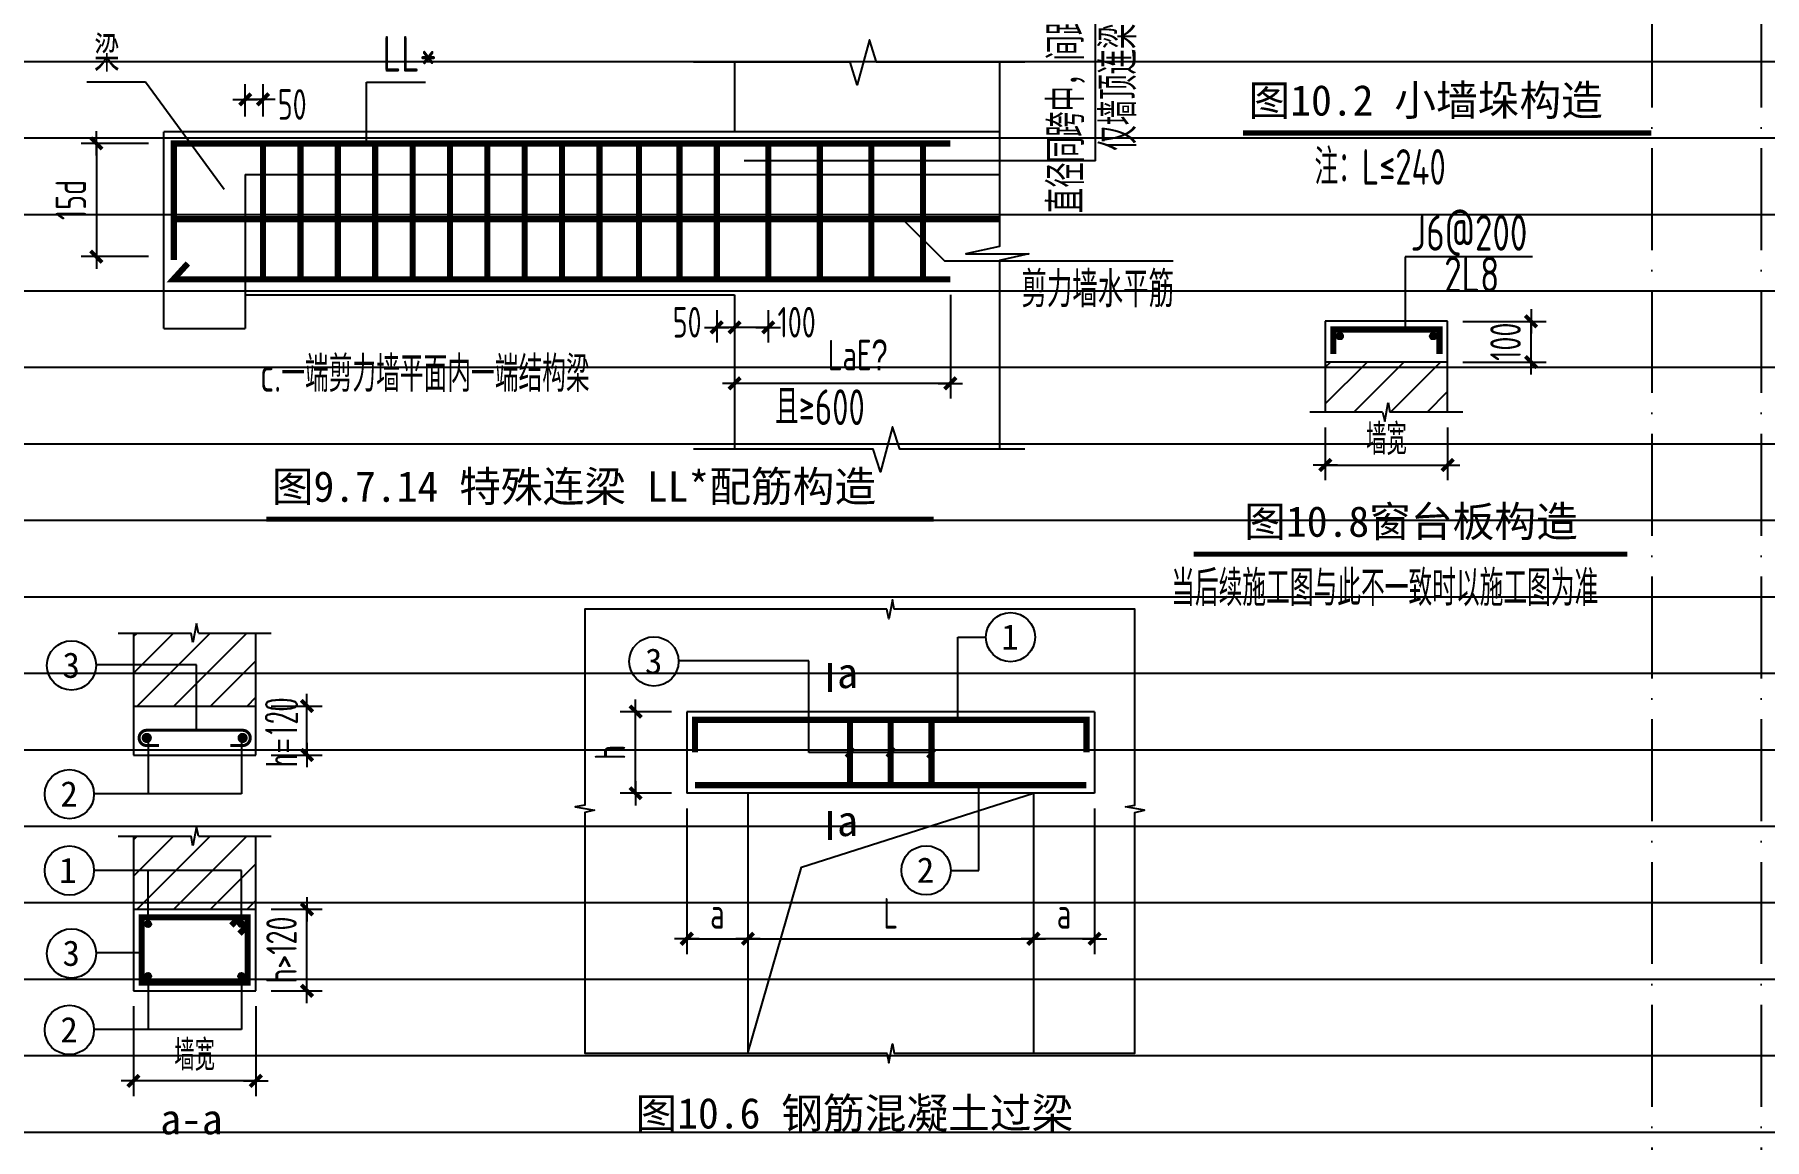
# Model space of a CAD drawing. Extents: x -461650 to 361314, y 245336 to 769729.
# Drawn here: x -304185 to -287218, y 702361 to 713196 of the extents above; entities that cross this region are included whole.
import ezdxf

# ---------------------------------------------------------------- set-up
doc = ezdxf.new("R2010")
doc.units = 0
doc.header["$LTSCALE"] = 1000
doc.linetypes.add('D1', pattern=[14, 10, -2, 0, -2])
doc.layers.get('0').update_dxf_attribs({"linetype": 'CONTINUOUS'})
doc.layers.get('DEFPOINTS').update_dxf_attribs({"linetype": 'CONTINUOUS'})
doc.layers.add('S-1-修改', color=23, linetype='CONTINUOUS', lineweight=18)
for name, color, linetype in [('S-DETL-DIM', 151, 'CONTINUOUS'), ('S-DETL-HATCH', 253, 'CONTINUOUS'), ('S-DETL-LINE1', 2, 'CONTINUOUS'), ('S-DETL-RBAR', 1, 'CONTINUOUS'), ('S-DETL-TEXT', 7, 'CONTINUOUS')]:
    doc.layers.add(name, color=color, linetype=linetype)
doc.styles.add('HZ2', font='romans.shx', dxfattribs={"width": 0.5, "bigfont": 'hztxt.shx'})
doc.styles.add('TS', font='tssdeng.shx', dxfattribs={"width": 0.7, "bigfont": 'tssdchn.shx'})
doc.styles.add('TXT5', font='simhei.ttf')
doc.styles.add('黑体', font='simhei.ttf')
doc.dimstyles.new('DIM25', dxfattribs={"dimtxt": 300, "dimasz": 0.8, "dimexe": 150, "dimexo": 150, "dimgap": 100, "dimtad": 1, "dimdec": 0, "dimlfac": 0.25, "dimrnd": 1, "dimzin": 0, "dimdsep": 46, "dimtxsty": 'TS', "dimblk": '_DIMX', "dimcen": 0, "dimclrd": 256, "dimclre": 256, "dimclrt": 43, "dimadec": 1, "dimazin": 0, "dimtfac": 1, "dimtdec": 0, "dimtix": 1, "dimtmove": 2, "dimatfit": 3, "dimldrblk": 'ARCHTICK', "dimfxl": 0, "dimtolj": 1, "dimtzin": 1, "dimarcsym": 0})

# ---------------------------------------------------------------- blocks, each defined once
blk = doc.blocks.new('_DIMX')
blk.add_line((-150, 0), (150, 0))
at = {"const_width": 50}
blk.add_lwpolyline([(-70, -70), (70, 70)], dxfattribs=at)
blk = doc.blocks.new('*D2109')
at = {"layer": 'DEFPOINTS', "color": 0}
for p in [(-290325, 710384), (-289507, 710384), (-290325, 709984)]:
    blk.add_point(p, dxfattribs=at)
at = {"layer": 'S-DETL-DIM', "lineweight": -2}
for p, q in [((-290175, 710384), (-289357, 710384)), ((-289507, 710385), (-289507, 710386)), ((-289507, 709984), (-289507, 710384)), ((-290175, 709984), (-289357, 709984)), ((-289507, 709983), (-289507, 709983))]:
    blk.add_line(p, q, dxfattribs=at)
at = {"layer": 'S-DETL-DIM', "lineweight": -2, "xscale": 0.8, "yscale": 0.8, "zscale": 0.8}
for p, rotation in [((-289507, 710384), 270), ((-289507, 709984), 90)]:
    blk.add_blockref('_DIMX', p, dxfattribs=dict(at, rotation=rotation))
at = {"layer": 'S-DETL-DIM', "color": 43, "insert": (-289757, 710184), "char_height": 300, "attachment_point": 5, "rotation": 90, "style": 'TS'}
blk.add_mtext('\\A1;100', dxfattribs=at)
blk = doc.blocks.new('_ArchTick')
at = {"color": 0, "linetype": 'ByBlock', "const_width": 0.15}
blk.add_lwpolyline([(-0.5, -0.5), (0.5, 0.5)], dxfattribs=at)
blk = doc.blocks.new('*D2110')
at = {"layer": 'DEFPOINTS', "color": 0}
for p in [(-291525, 709494), (-290325, 709494), (-290325, 708975)]:
    blk.add_point(p, dxfattribs=at)
at = {"layer": 'S-DETL-DIM', "lineweight": -2}
for p, q in [((-291525, 709344), (-291525, 708825)), ((-290325, 709344), (-290325, 708825)), ((-291524, 708975), (-290326, 708975))]:
    blk.add_line(p, q, dxfattribs=at)
at = {"layer": 'S-DETL-DIM', "lineweight": -2, "xscale": 0.8, "yscale": 0.8, "zscale": 0.8, "rotation": 180}
blk.add_blockref('_DIMX', (-291525, 708975), dxfattribs=at)
at = {"layer": 'S-DETL-DIM', "lineweight": -2, "xscale": 0.8, "yscale": 0.8, "zscale": 0.8}
blk.add_blockref('_DIMX', (-290325, 708975), dxfattribs=at)
at = {"layer": 'S-DETL-DIM', "color": 43, "insert": (-290925, 709225), "char_height": 300, "attachment_point": 5, "style": 'TS'}
blk.add_mtext('\\A1;墙宽', dxfattribs=at)
blk = doc.blocks.new('*D2111')
at = {"layer": 'DEFPOINTS', "color": 0}
for p in [(-298290, 706556), (-297788, 706556), (-297788, 705756)]:
    blk.add_point(p, dxfattribs=at)
at = {"layer": 'S-DETL-DIM', "lineweight": -2}
for p, q in [((-297938, 706556), (-298440, 706556)), ((-298290, 705757), (-298290, 706555)), ((-297938, 705756), (-298440, 705756))]:
    blk.add_line(p, q, dxfattribs=at)
at = {"layer": 'S-DETL-DIM', "lineweight": -2, "xscale": 0.8, "yscale": 0.8, "zscale": 0.8}
for p, rotation in [((-298290, 706556), 90), ((-298290, 705756), 270)]:
    blk.add_blockref('_DIMX', p, dxfattribs=dict(at, rotation=rotation))
at = {"layer": 'S-DETL-DIM', "color": 43, "insert": (-298540, 706156), "char_height": 300, "attachment_point": 5, "rotation": 90, "style": 'TS'}
blk.add_mtext('\\A1;h', dxfattribs=at)
blk = doc.blocks.new('*D2112')
at = {"layer": 'DEFPOINTS', "color": 0}
for p in [(-297788, 705756), (-297188, 705756), (-297188, 704329)]:
    blk.add_point(p, dxfattribs=at)
at = {"layer": 'S-DETL-DIM', "lineweight": -2}
for p, q in [((-297788, 705606), (-297788, 704179)), ((-297188, 705606), (-297188, 704179)), ((-297787, 704329), (-297189, 704329))]:
    blk.add_line(p, q, dxfattribs=at)
at = {"layer": 'S-DETL-DIM', "lineweight": -2, "xscale": 0.8, "yscale": 0.8, "zscale": 0.8, "rotation": 180}
blk.add_blockref('_DIMX', (-297788, 704329), dxfattribs=at)
at = {"layer": 'S-DETL-DIM', "lineweight": -2, "xscale": 0.8, "yscale": 0.8, "zscale": 0.8}
blk.add_blockref('_DIMX', (-297188, 704329), dxfattribs=at)
at = {"layer": 'S-DETL-DIM', "color": 43, "insert": (-297488, 704579), "char_height": 300, "attachment_point": 5, "style": 'TS'}
blk.add_mtext('\\A1;a', dxfattribs=at)
blk = doc.blocks.new('*D2113')
at = {"layer": 'DEFPOINTS', "color": 0}
for p in [(-297188, 705756), (-294388, 705756), (-294388, 704329)]:
    blk.add_point(p, dxfattribs=at)
at = {"layer": 'S-DETL-DIM', "lineweight": -2}
for p, q in [((-297188, 705606), (-297188, 704179)), ((-294388, 705606), (-294388, 704179)), ((-297187, 704329), (-294389, 704329))]:
    blk.add_line(p, q, dxfattribs=at)
at = {"layer": 'S-DETL-DIM', "lineweight": -2, "xscale": 0.8, "yscale": 0.8, "zscale": 0.8, "rotation": 180}
blk.add_blockref('_DIMX', (-297188, 704329), dxfattribs=at)
at = {"layer": 'S-DETL-DIM', "lineweight": -2, "xscale": 0.8, "yscale": 0.8, "zscale": 0.8}
blk.add_blockref('_DIMX', (-294388, 704329), dxfattribs=at)
at = {"layer": 'S-DETL-DIM', "color": 43, "insert": (-295788, 704579), "char_height": 300, "attachment_point": 5, "style": 'TS'}
blk.add_mtext('\\A1;L', dxfattribs=at)
blk = doc.blocks.new('*D2114')
at = {"layer": 'DEFPOINTS', "color": 0}
for p in [(-294388, 705756), (-293788, 705756), (-294388, 704329)]:
    blk.add_point(p, dxfattribs=at)
at = {"layer": 'S-DETL-DIM', "lineweight": -2}
for p, q in [((-294388, 705606), (-294388, 704179)), ((-293788, 705606), (-293788, 704179)), ((-293789, 704329), (-294387, 704329))]:
    blk.add_line(p, q, dxfattribs=at)
at = {"layer": 'S-DETL-DIM', "lineweight": -2, "xscale": 0.8, "yscale": 0.8, "zscale": 0.8, "rotation": 180}
blk.add_blockref('_DIMX', (-294388, 704329), dxfattribs=at)
at = {"layer": 'S-DETL-DIM', "lineweight": -2, "xscale": 0.8, "yscale": 0.8, "zscale": 0.8}
blk.add_blockref('_DIMX', (-293788, 704329), dxfattribs=at)
at = {"layer": 'S-DETL-DIM', "color": 43, "insert": (-294088, 704579), "char_height": 300, "attachment_point": 5, "style": 'TS'}
blk.add_mtext('\\A1;a', dxfattribs=at)
blk = doc.blocks.new('*D2115')
at = {"layer": 'DEFPOINTS', "color": 0}
for p in [(-303215, 703818), (-302015, 703818), (-303215, 702935)]:
    blk.add_point(p, dxfattribs=at)
at = {"layer": 'S-DETL-DIM', "lineweight": -2}
for p, q in [((-303215, 703668), (-303215, 702785)), ((-302015, 703668), (-302015, 702785)), ((-302015, 702935), (-303214, 702935))]:
    blk.add_line(p, q, dxfattribs=at)
at = {"layer": 'S-DETL-DIM', "lineweight": -2, "xscale": 0.8, "yscale": 0.8, "zscale": 0.8, "rotation": 180}
blk.add_blockref('_DIMX', (-303215, 702935), dxfattribs=at)
at = {"layer": 'S-DETL-DIM', "lineweight": -2, "xscale": 0.8, "yscale": 0.8, "zscale": 0.8}
blk.add_blockref('_DIMX', (-302015, 702935), dxfattribs=at)
at = {"layer": 'S-DETL-DIM', "color": 43, "insert": (-302615, 703185), "char_height": 300, "attachment_point": 5, "style": 'TS'}
blk.add_mtext('\\A1;墙宽', dxfattribs=at)
blk = doc.blocks.new('*D2142')
at = {"layer": 'DEFPOINTS', "color": 0}
for p in [(-302919, 712129), (-303579, 711019), (-302919, 711019)]:
    blk.add_point(p, dxfattribs=at)
at = {"layer": 'S-DETL-DIM', "lineweight": -2}
for p, q in [((-303069, 712129), (-303729, 712129)), ((-303579, 712128), (-303579, 711020)), ((-303069, 711019), (-303729, 711019))]:
    blk.add_line(p, q, dxfattribs=at)
at = {"layer": 'S-DETL-DIM', "lineweight": -2, "xscale": 0.8, "yscale": 0.8, "zscale": 0.8}
for p, rotation in [((-303579, 712129), 90), ((-303579, 711019), 270)]:
    blk.add_blockref('_DIMX', p, dxfattribs=dict(at, rotation=rotation))
at = {"layer": 'S-DETL-DIM', "color": 43, "insert": (-303829, 711574), "char_height": 300, "attachment_point": 5, "rotation": 90, "style": 'TS'}
blk.add_mtext('\\A1;15d', dxfattribs=at)
blk = doc.blocks.new('*D2143')
at = {"layer": 'DEFPOINTS', "color": 0}
for p in [(-302119, 712561), (-302119, 712243), (-301944, 712243)]:
    blk.add_point(p, dxfattribs=at)
at = {"layer": 'S-DETL-DIM', "lineweight": -2}
for p, q in [((-302119, 712393), (-302119, 712711)), ((-301944, 712393), (-301944, 712711)), ((-302119, 712561), (-302120, 712561)), ((-301944, 712561), (-302119, 712561)), ((-301943, 712561), (-301942, 712561))]:
    blk.add_line(p, q, dxfattribs=at)
at = {"layer": 'S-DETL-DIM', "lineweight": -2, "xscale": 0.8, "yscale": 0.8, "zscale": 0.8}
blk.add_blockref('_DIMX', (-302119, 712561), dxfattribs=at)
at = {"layer": 'S-DETL-DIM', "lineweight": -2, "xscale": 0.8, "yscale": 0.8, "zscale": 0.8, "rotation": 180}
blk.add_blockref('_DIMX', (-301944, 712561), dxfattribs=at)
at = {"layer": 'S-DETL-DIM', "color": 43, "insert": (-301658, 712511), "char_height": 300, "attachment_point": 5, "style": 'TS'}
blk.add_mtext('\\A1;50', dxfattribs=at)
blk = doc.blocks.new('*D2144')
at = {"layer": 'DEFPOINTS', "color": 0}
for p in [(-297494, 710643), (-297319, 710643), (-297494, 710325)]:
    blk.add_point(p, dxfattribs=at)
at = {"layer": 'S-DETL-DIM', "lineweight": -2}
for p, q in [((-297494, 710493), (-297494, 710175)), ((-297319, 710493), (-297319, 710175)), ((-297494, 710325), (-297495, 710325)), ((-297319, 710325), (-297494, 710325)), ((-297318, 710325), (-297317, 710325))]:
    blk.add_line(p, q, dxfattribs=at)
at = {"layer": 'S-DETL-DIM', "lineweight": -2, "xscale": 0.8, "yscale": 0.8, "zscale": 0.8}
blk.add_blockref('_DIMX', (-297494, 710325), dxfattribs=at)
at = {"layer": 'S-DETL-DIM', "lineweight": -2, "xscale": 0.8, "yscale": 0.8, "zscale": 0.8, "rotation": 180}
blk.add_blockref('_DIMX', (-297319, 710325), dxfattribs=at)
at = {"layer": 'S-DETL-DIM', "color": 43, "insert": (-297784, 710375), "char_height": 300, "attachment_point": 5, "style": 'TS'}
blk.add_mtext('\\A1;50', dxfattribs=at)
blk = doc.blocks.new('*D2145')
at = {"layer": 'DEFPOINTS', "color": 0}
for p in [(-297319, 710643), (-296989, 710643), (-297319, 710325)]:
    blk.add_point(p, dxfattribs=at)
at = {"layer": 'S-DETL-DIM', "lineweight": -2}
for p, q in [((-297319, 710493), (-297319, 710175)), ((-296989, 710493), (-296989, 710175)), ((-296990, 710325), (-297318, 710325))]:
    blk.add_line(p, q, dxfattribs=at)
at = {"layer": 'S-DETL-DIM', "lineweight": -2, "xscale": 0.8, "yscale": 0.8, "zscale": 0.8, "rotation": 180}
blk.add_blockref('_DIMX', (-297319, 710325), dxfattribs=at)
at = {"layer": 'S-DETL-DIM', "lineweight": -2, "xscale": 0.8, "yscale": 0.8, "zscale": 0.8}
blk.add_blockref('_DIMX', (-296989, 710325), dxfattribs=at)
at = {"layer": 'S-DETL-DIM', "color": 43, "insert": (-296710, 710375), "char_height": 300, "attachment_point": 5, "style": 'TS'}
blk.add_mtext('\\A1;100', dxfattribs=at)
blk = doc.blocks.new('*D2155')
at = {"layer": 'DEFPOINTS', "color": 0}
for p in [(-295202, 710795), (-297319, 710095), (-297319, 709776)]:
    blk.add_point(p, dxfattribs=at)
at = {"layer": 'S-DETL-DIM', "lineweight": -2}
for p, q in [((-295202, 710645), (-295202, 709626)), ((-297319, 709945), (-297319, 709626)), ((-295203, 709776), (-297318, 709776))]:
    blk.add_line(p, q, dxfattribs=at)
at = {"layer": 'S-DETL-DIM', "lineweight": -2, "xscale": 0.8, "yscale": 0.8, "zscale": 0.8, "rotation": 180}
blk.add_blockref('_DIMX', (-297319, 709776), dxfattribs=at)
at = {"layer": 'S-DETL-DIM', "lineweight": -2, "xscale": 0.8, "yscale": 0.8, "zscale": 0.8}
blk.add_blockref('_DIMX', (-295202, 709776), dxfattribs=at)
at = {"layer": 'S-DETL-DIM', "color": 43, "insert": (-296112, 710053), "char_height": 300, "attachment_point": 5, "style": 'TS'}
blk.add_mtext('\\A1;LaE{\\Fds-rss,ds-hzs|c0;\x8e}', dxfattribs=at)
blk = doc.blocks.new('*D2207')
at = {"layer": 'DEFPOINTS', "color": 0}
for p in [(-302015, 704618), (-301513, 704618), (-302015, 703818)]:
    blk.add_point(p, dxfattribs=at)
at = {"layer": 'S-DETL-DIM', "lineweight": -2}
for p, q in [((-301865, 704618), (-301363, 704618)), ((-301513, 704619), (-301513, 704620)), ((-301513, 703818), (-301513, 704618)), ((-301865, 703818), (-301363, 703818)), ((-301513, 703818), (-301513, 703817))]:
    blk.add_line(p, q, dxfattribs=at)
at = {"layer": 'S-DETL-DIM', "lineweight": -2, "xscale": 0.8, "yscale": 0.8, "zscale": 0.8}
for p, rotation in [((-301513, 704618), 270), ((-301513, 703818), 90)]:
    blk.add_blockref('_DIMX', p, dxfattribs=dict(at, rotation=rotation))
at = {"layer": 'S-DETL-DIM', "color": 43, "insert": (-301763, 704218), "char_height": 300, "attachment_point": 5, "rotation": 90, "style": 'TS'}
blk.add_mtext('\\A1;h>120', dxfattribs=at)
blk = doc.blocks.new('*D2208')
at = {"layer": 'DEFPOINTS', "color": 0}
for p in [(-302015, 706611), (-301513, 706611), (-302015, 706131)]:
    blk.add_point(p, dxfattribs=at)
at = {"layer": 'S-DETL-DIM', "lineweight": -2}
for p, q in [((-301865, 706611), (-301363, 706611)), ((-301513, 706132), (-301513, 706610)), ((-301865, 706131), (-301363, 706131))]:
    blk.add_line(p, q, dxfattribs=at)
at = {"layer": 'S-DETL-DIM', "lineweight": -2, "xscale": 0.8, "yscale": 0.8, "zscale": 0.8}
for p, rotation in [((-301513, 706611), 90), ((-301513, 706131), 270)]:
    blk.add_blockref('_DIMX', p, dxfattribs=dict(at, rotation=rotation))

msp = doc.modelspace()

# ---------------------------------------------------------------- hatches: boundary and pattern name
at = {"layer": 'S-DETL-HATCH'}
h = msp.add_hatch(dxfattribs=at)
h.set_pattern_fill('ANSI31', color=256, scale=80, style=0)
h.set_pattern_definition([(45, (-1472374.1, 863191.1), (-179.60512, 179.60512), [])])
h.paths.add_polyline_path([(-290325.15, 709984.19), (-291525.15, 709984.19), (-291525.15, 709494.49), (-290962.56, 709494.49), (-290942.07, 709400.17), (-290908.24, 709588.8), (-290890.56, 709494.49), (-290325.15, 709494.49)])
h = msp.add_hatch(dxfattribs=at)
h.set_pattern_fill('ANSI31', color=256, scale=80, style=0)
h.set_pattern_definition([(225, (1308944.12, 738208.13), (179.605122, -179.605122), [])])
h.paths.add_polyline_path([(-302631.58, 707232.98), (-302649.25, 707327.3), (-303214.66, 707327.3), (-303214.66, 706610.9), (-302014.66, 706610.9), (-302014.66, 707327.3), (-302577.25, 707327.3), (-302597.74, 707421.62)])
h = msp.add_hatch(dxfattribs=at)
h.set_pattern_fill('ANSI31', color=256, scale=80, style=0)
h.set_pattern_definition([(225, (1308944.12, 736215.7), (179.605122, -179.605122), [])])
h.paths.add_polyline_path([(-302631.58, 705240.54), (-302649.25, 705334.86), (-303214.66, 705334.86), (-303214.66, 704618.46), (-302014.66, 704618.46), (-302014.66, 705334.86), (-302577.25, 705334.86), (-302597.74, 705429.17)])
at = {"layer": 'S-DETL-RBAR'}
h = msp.add_hatch(color=1, dxfattribs=at)
edge = h.paths.add_edge_path()
edge.add_arc((-291382.97, 710238.99), 31.25, 0, 360)
h = msp.add_hatch(color=1, dxfattribs=at)
edge = h.paths.add_edge_path()
edge.add_arc((-290467.34, 710238.99), 31.25, 0, 360)
at = {"layer": 'S-DETL-TEXT'}
h = msp.add_hatch(color=256, dxfattribs=at)
edge = h.paths.add_edge_path()
edge.add_arc((-303072.48, 704473.26), 31.25, 0, 360)
h = msp.add_hatch(color=256, dxfattribs=at)
edge = h.paths.add_edge_path()
edge.add_arc((-302156.84, 704473.26), 31.25, 0, 360)
h = msp.add_hatch(color=256, dxfattribs=at)
edge = h.paths.add_edge_path()
edge.add_arc((-303072.48, 703963.66), 31.25, 0, 360)
h = msp.add_hatch(color=256, dxfattribs=at)
edge = h.paths.add_edge_path()
edge.add_arc((-302156.84, 703963.66), 31.25, 0, 360)

# ---------------------------------------------------------------- linework, layer by layer
at = {"layer": 'DEFPOINTS', "color": 252, "linetype": 'D1', "ltscale": 0.1}
for p, q in [((-288322.08, 731683.4), (-288322.08, 677683.4)), ((-287250.08, 731683.4), (-287250.08, 677683.4))]:
    msp.add_line(p, q, dxfattribs=at)
at = {"layer": 'DEFPOINTS', "color": 252}
for p, q in [((-342738.08, 712933.4), (-247478.08, 712933.4)), ((-342738.08, 712183.4), (-247478.08, 712183.4)), ((-342738.08, 711433.4), (-247478.08, 711433.4)), ((-342738.08, 710683.4), (-247478.08, 710683.4)), ((-342738.08, 709933.4), (-247478.08, 709933.4)), ((-342738.08, 709183.4), (-247478.08, 709183.4)), ((-342738.08, 708433.4), (-247478.08, 708433.4)), ((-342738.08, 707683.4), (-247478.08, 707683.4)), ((-342738.08, 706933.4), (-247478.08, 706933.4)), ((-342738.08, 706183.4), (-247478.08, 706183.4)), ((-342738.08, 705433.4), (-247478.08, 705433.4)), ((-342738.08, 704683.4), (-269178.08, 704683.4)), ((-342738.08, 703933.4), (-269178.08, 703933.4)), ((-342738.08, 703183.4), (-269178.08, 703183.4)), ((-342738.08, 702433.4), (-269178.08, 702433.4))]:
    msp.add_line(p, q, dxfattribs=at)
at = {"layer": 'S-DETL-DIM'}
for p, q in [((-290942.07, 709400.17), (-290908.24, 709588.8)), ((-290908.24, 709588.8), (-290890.56, 709494.49)), ((-290962.56, 709494.49), (-291675.15, 709494.49)), ((-290962.56, 709494.49), (-290942.07, 709400.17)), ((-290175.15, 709494.49), (-290890.56, 709494.49)), ((-302597.74, 707421.62), (-302631.58, 707232.98)), ((-302577.25, 707327.3), (-302597.74, 707421.62)), ((-303364.66, 707327.3), (-302649.25, 707327.3)), ((-302631.58, 707232.98), (-302649.25, 707327.3)), ((-302577.25, 707327.3), (-301864.66, 707327.3)), ((-303364.66, 705334.86), (-302649.25, 705334.86)), ((-302631.58, 705240.54), (-302649.25, 705334.86)), ((-302597.74, 705429.17), (-302631.58, 705240.54)), ((-302577.25, 705334.86), (-302597.74, 705429.17)), ((-302577.25, 705334.86), (-301864.66, 705334.86))]:
    msp.add_line(p, q, dxfattribs=at)
for points in [[(-294473.73, 712924.78), (-295926.02, 712924.78), (-295996.02, 713144.78), (-296116.02, 712704.78), (-296186.02, 712924.78), (-297720.41, 712924.78)], [(-294721.36, 712924.78), (-294721.36, 711117.03), (-295052.33, 711047.05), (-294433.55, 711047.05), (-294721.36, 710981.07), (-294721.36, 709128.85)], [(-294473.73, 709128.85), (-295698.73, 709128.85), (-295768.73, 709348.85), (-295888.73, 708908.85), (-295958.73, 709128.85), (-297720.41, 709128.85)], [(-295825.12, 707559.72), (-298787.71, 707559.72), (-298787.71, 705640.42), (-298882.03, 705622.74), (-298693.4, 705588.91), (-298787.71, 705568.42), (-298787.71, 703205.83), (-295825.12, 703205.83), (-295804.63, 703111.51), (-295770.8, 703300.14), (-295753.12, 703205.83), (-293391.82, 703205.83), (-293391.82, 705568.42), (-293297.51, 705588.91), (-293486.14, 705622.74), (-293391.82, 705640.42), (-293391.82, 707559.72), (-295753.12, 707559.72), (-295770.8, 707654.04), (-295804.63, 707465.41), (-295825.12, 707559.72)]]:
    msp.add_lwpolyline(points, dxfattribs=at)
at = {"layer": 'S-DETL-LINE1'}
for p, q in [((-297318.65, 712924.78), (-297318.65, 712243.25)), ((-294721.36, 712243.25), (-302918.65, 712243.25)), ((-302918.65, 710314.45), (-302918.65, 712243.25)), ((-302118.65, 711823.25), (-294721.36, 711823.25)), ((-302118.65, 711823.25), (-302118.65, 710314.45)), ((-302118.65, 710643.25), (-297318.65, 710643.25)), ((-297318.65, 710643.25), (-297318.65, 709128.85)), ((-302918.65, 710314.45), (-302118.65, 710314.45)), ((-290325.15, 710384.19), (-291525.15, 710384.19)), ((-291525.15, 710384.19), (-291525.15, 709494.49)), ((-290325.15, 709494.49), (-290325.15, 710384.19)), ((-290325.15, 709984.19), (-291525.15, 709984.19)), ((-303214.66, 707327.3), (-303214.66, 706130.83)), ((-302014.66, 706130.83), (-302014.66, 707327.3)), ((-303214.66, 706610.9), (-302014.66, 706610.9)), ((-293787.71, 706555.83), (-297787.71, 706555.83)), ((-297787.71, 706555.83), (-297787.71, 705755.83)), ((-293787.71, 706555.83), (-293787.71, 705755.83)), ((-303214.66, 706130.83), (-302014.66, 706130.83)), ((-293787.71, 705755.83), (-297787.71, 705755.83)), ((-297187.71, 705755.83), (-297187.71, 703205.83)), ((-294387.71, 705755.83), (-294387.71, 703205.83)), ((-303214.66, 705334.86), (-303214.66, 703818.46)), ((-302014.66, 703818.46), (-302014.66, 705334.86)), ((-303214.66, 704618.46), (-302014.66, 704618.46)), ((-303214.66, 703818.46), (-302014.66, 703818.46))]:
    msp.add_line(p, q, dxfattribs=at)
msp.add_lwpolyline([(-297187.71, 703205.83), (-296664.19, 705031.09), (-294387.71, 705755.83)], dxfattribs=at)
for centre in [(-291382.97, 710238.99), (-290467.34, 710238.99)]:
    msp.add_circle(centre, 31.25, dxfattribs=at)
at = {"layer": 'S-DETL-RBAR', "color": 1, "const_width": 60}
for points in [[(-302818.65, 710984.91), (-302818.65, 712128.6), (-295202.49, 712128.6)], [(-301943.65, 710795.11), (-301943.65, 712128.6)], [(-301577.08, 710795.11), (-301577.08, 712128.6)], [(-301210.51, 710795.11), (-301210.51, 712128.6)], [(-300843.94, 710795.11), (-300843.94, 712128.6)], [(-300477.37, 710795.11), (-300477.37, 712128.6)], [(-300110.8, 710795.11), (-300110.8, 712128.6)], [(-299744.23, 710795.11), (-299744.23, 712128.6)], [(-299377.66, 710795.11), (-299377.66, 712128.6)], [(-299011.09, 710795.11), (-299011.09, 712128.6)], [(-298644.52, 710795.11), (-298644.52, 712128.6)], [(-298255.84, 710795.11), (-298255.84, 712128.6)], [(-297859.81, 710795.11), (-297859.81, 712128.6)], [(-297493.65, 710795.11), (-297493.65, 712128.6)], [(-296988.01, 710795.11), (-296988.01, 712128.6)], [(-296482.38, 710795.11), (-296482.38, 712128.6)], [(-295976.75, 710795.11), (-295976.75, 712128.6)], [(-295471.12, 710795.11), (-295471.12, 712128.6)], [(-302818.65, 711385.47), (-294721.36, 711385.47)], [(-302681.48, 710952.07), (-302824.24, 710795.11), (-295202.49, 710795.11)], [(-290405.15, 710064.19), (-290405.15, 710304.19), (-291445.15, 710304.19), (-291445.15, 710064.19)], [(-297707.71, 706155.83), (-297707.71, 706475.83), (-293867.71, 706475.83), (-293867.71, 706155.83)], [(-296187.71, 705835.83), (-296187.71, 706475.83)], [(-295787.71, 705835.83), (-295787.71, 706475.83)], [(-295387.71, 705835.83), (-295387.71, 706475.83)], [(-293867.71, 705835.83), (-297707.71, 705835.83)], [(-302254.66, 704458.46), (-302174.66, 704538.46)], [(-302174.66, 704378.46), (-302094.66, 704458.46)]]:
    msp.add_lwpolyline(points, dxfattribs=at)
at = {"layer": 'S-DETL-RBAR', "color": 1, "const_width": 30}
msp.add_lwpolyline([(-302264.66, 706223.48), (-302144.66, 706223.48, 1), (-302144.66, 706373.48), (-303084.66, 706373.48, 1), (-303084.66, 706223.48), (-302964.66, 706223.48)], format="xyb", dxfattribs=at)
at = {"layer": 'S-DETL-RBAR', "color": 1, "lineweight": -3, "const_width": 50}
for points in [[(-303109.66, 706298.48, 1), (-303059.66, 706298.48, 1)], [(-302169.66, 706298.48, 1), (-302119.66, 706298.48, 1)]]:
    msp.add_lwpolyline(points, format="xyb", close=True, dxfattribs=at)
at = {"layer": 'S-DETL-RBAR', "color": 1, "const_width": 60}
msp.add_lwpolyline([(-302094.66, 704538.46), (-303134.66, 704538.46), (-303134.66, 703898.46), (-302094.66, 703898.46)], close=True, dxfattribs=at)
at = {"layer": 'S-DETL-TEXT'}
for p, q in [((-293778.75, 711958.96), (-293778.75, 713605.74)), ((-303095.74, 712728.63), (-303673.5, 712728.63)), ((-302325.24, 711678.04), (-303095.74, 712728.63)), ((-300929.24, 712128.6), (-300929.24, 712728.63)), ((-300929.24, 712728.63), (-300351.48, 712728.63)), ((-293778.75, 711958.96), (-297224.35, 711958.96)), ((-295685.52, 711400.6), (-295261.24, 710976.32)), ((-295261.24, 710976.32), (-293017.74, 710976.32)), ((-289492.56, 711015.01), (-290741.24, 711015.01)), ((-290741.24, 711015.01), (-290741.24, 710304.19)), ((-295130.32, 707286.49), (-294854.19, 707286.49)), ((-295130.32, 706475.83), (-295130.32, 707286.49)), ((-302597.78, 707014.24), (-303581.49, 707014.24)), ((-302597.78, 706373.48), (-302597.78, 707014.24)), ((-296590.5, 707053.54), (-297868.65, 707053.54)), ((-296590.5, 706155.83), (-296590.5, 707053.54)), ((-303072.48, 706286.71), (-303072.48, 705751.68)), ((-302156.84, 706286.71), (-302156.84, 705751.68)), ((-295387.71, 706155.83), (-296590.5, 706155.83)), ((-294923.34, 704999.74), (-294923.34, 705835.83)), ((-302156.84, 705751.68), (-303602.25, 705751.68)), ((-302156.84, 704997.61), (-303602.25, 704997.61)), ((-303072.48, 704504.51), (-303072.48, 704997.61)), ((-302156.84, 704504.51), (-302156.84, 704997.61)), ((-295199.47, 704999.74), (-294923.34, 704999.74)), ((-303124.21, 704189.8), (-303581.49, 704189.8)), ((-303072.48, 703932.41), (-303072.48, 703439.31)), ((-302156.84, 703932.41), (-302156.84, 703439.31)), ((-302156.84, 703439.31), (-303602.25, 703439.31))]:
    msp.add_line(p, q, dxfattribs=at)
for points, const_width in [([(-292331.83, 712230.85), (-288327.81, 712230.85)], 50), ([(-301912.75, 708443.36), (-295367.43, 708443.36)], 50), ([(-292817.49, 708099.97), (-288561.98, 708099.97)], 50), ([(-296383.26, 707033.12), (-296383.26, 706747.53)], 40), ([(-296147.71, 706195.83), (-296227.71, 706115.83)], 32), ([(-295747.71, 706195.83), (-295827.71, 706115.83)], 32), ([(-295347.71, 706186.01), (-295427.71, 706106.01)], 32), ([(-296383.26, 705582), (-296383.26, 705296.4)], 40)]:
    msp.add_lwpolyline(points, dxfattribs=dict(at, const_width=const_width))
for centre, radius in [((-294612.78, 707286.49), 241.41), ((-303822.9, 707009.64), 241.41), ((-298110.06, 707048.95), 241.41), ((-303843.66, 705747.08), 241.41), ((-303843.66, 704997.61), 241.41), ((-295440.88, 704999.74), 241.41), ((-303072.48, 704473.26), 31.25), ((-302156.84, 704473.26), 31.25), ((-303822.9, 704185.2), 241.41), ((-303072.48, 703963.66), 31.25), ((-302156.84, 703963.66), 31.25), ((-303843.66, 703434.71), 241.41)]:
    msp.add_circle(centre, radius, dxfattribs=at)

# ---------------------------------------------------------------- texts
at = {"layer": 'S-1-修改', "style": 'TS', "width": 0.7}
msp.add_text('注：L≤240', height=350, dxfattribs=at).set_placement((-291631.1, 711723.28))
at = {"layer": 'S-DETL-DIM', "color": 43, "style": 'HZ2', "width": 0.5}
msp.add_text('h=120', height=300, rotation=90, dxfattribs=at).set_placement((-301613.74, 706015.58))
at = {"layer": 'S-DETL-TEXT', "style": 'TS', "width": 0.75}
for s, p in [('直径同跨中，间距150', (-293891.38, 711444.96)), ('仅墙顶连梁有', (-293378.88, 712057.18))]:
    msp.add_text(s, height=350, rotation=90, dxfattribs=at).set_placement(p)
at = {"layer": 'S-DETL-TEXT', "style": 'TS'}
for s, width, p in [('梁', 0.75, (-303600.81, 712832.38)), (' LL*', 0.75, (-300929.31, 712832.38)), ('J6@200', 0.75, (-290687.22, 711077.02)), ('剪力墙水平筋', 0.75, (-294505.31, 710522.57)), ('2L8', 0.75, (-290358.13, 710670.31)), ('c.一端剪力墙平面内一端结构梁', 0.7, (-301973.51, 709692.58)), ('当后续施工图与此不一致时以施工图为准', 0.7, (-293036.76, 707592.4))]:
    msp.add_text(s, height=350, dxfattribs=dict(at, width=width)).set_placement(p)
at = {"layer": 'S-DETL-TEXT'}
for s, height, style, p in [('图10.2 小墙垛构造', 300, '黑体', (-292278, 712402.02)), ('图9.7.14 特殊连梁 LL*配筋构造 ', 300, '黑体', (-301858.5, 708614.53)), ('图10.8窗台板构造', 300, '黑体', (-292320.31, 708271.14)), ('1', 250, 'TXT5', (-294703.08, 707164.22)), ('3', 250, 'TXT5', (-303910.57, 706887.37)), ('3', 250, 'TXT5', (-298197.73, 706926.67)), ('a', 300, '黑体', (-296313.65, 706787.37)), ('2', 250, 'TXT5', (-303931.33, 705624.81)), ('a', 300, '黑体', (-296313.65, 705336.24)), ('1', 250, 'TXT5', (-303943.8, 704875.34)), ('2', 250, 'TXT5', (-295531.18, 704877.47)), ('3', 250, 'TXT5', (-303910.57, 704062.93)), ('2', 250, 'TXT5', (-303931.33, 703312.44)), ('图10.6 钢筋混凝土过梁', 300, '黑体', (-298291.3, 702468.11)), ('a-a', 300, '黑体', (-302952.59, 702410.98))]:
    msp.add_text(s, height=height, dxfattribs=dict(at, style=style)).set_placement(p)
at = {"layer": 'S-DETL-TEXT', "insert": (-296482.24, 709542.14), "char_height": 350, "attachment_point": 5, "style": 'TS'}
msp.add_mtext('且≥600', dxfattribs=at)

# ---------------------------------------------------------------- dimensions: what is measured, and where the dimension line sits
at = {"layer": 'S-DETL-DIM'}
for base, p1, p2, text, picture, middle in [((-302118.65, 712561.49), (-301943.65, 712243.25), (-302118.65, 712243.25), '50', '*D2143', (-301657.74, 712511.49)), ((-297318.65, 709776.5), (-295202.49, 710795.11), (-297318.65, 710094.75), 'LaE{\\Fds-rss,ds-hzs|c0;\x8e}', '*D2155', (-296112.49, 710053.4)), ((-297493.65, 710325), (-297318.65, 710643.25), (-297493.65, 710643.25), '50', '*D2144', (-297784.24, 710375)), ((-297318.65, 710325), (-296989.24, 710643.25), (-297318.65, 710643.25), '100', '*D2145', (-296709.74, 710375))]:
    dim = msp.add_linear_dim(base=base, p1=p1, p2=p2, text=text, dimstyle='DIM25', dxfattribs=at)
    dim.commit()
    dim.dimension.update_dxf_attribs({"geometry": picture, "text_midpoint": middle, "dimtype": 160})
for base, p1, p2, angle, text, picture, middle in [((-303579.24, 711018.73), (-302918.65, 712128.6), (-302918.65, 711018.73), 90, '15d', '*D2142', (-303829.24, 711573.66)), ((-301512.82, 706610.9), (-302014.66, 706130.83), (-302014.66, 706610.9), 90, ' ', '*D2208', (-301512.82, 706370.87)), ((-298289.56, 706555.83), (-297787.71, 705755.83), (-297787.71, 706555.83), 90, 'h', '*D2111', (-298539.56, 706155.83)), ((-301512.82, 704618.46), (-302014.66, 703818.46), (-302014.66, 704618.46), 90, 'h>120', '*D2207', (-301762.82, 704218.46)), ((-303214.66, 702935.01), (-302014.66, 703818.46), (-303214.66, 703818.46), 180, '墙宽', '*D2115', (-302614.66, 703185.01))]:
    dim = msp.add_linear_dim(base=base, p1=p1, p2=p2, angle=angle, text=text, dimstyle='DIM25', dxfattribs=at)
    dim.commit()
    dim.dimension.update_dxf_attribs({"geometry": picture, "text_midpoint": middle})
dim = msp.add_linear_dim(base=(-289506.89, 710384.19), p1=(-290325.15, 709984.19), p2=(-290325.15, 710384.19), angle=90, dimstyle='DIM25', dxfattribs=at)
dim.commit()
dim.dimension.update_dxf_attribs({"geometry": '*D2109', "text_midpoint": (-289756.89, 710184.19)})
for base, p1, p2, text, picture, middle in [((-290325.15, 708974.76), (-291525.15, 709494.49), (-290325.15, 709494.49), '墙宽', '*D2110', (-290925.15, 709224.76)), ((-297187.71, 704328.52), (-297787.71, 705755.83), (-297187.71, 705755.83), 'a', '*D2112', (-297487.71, 704578.52)), ((-294387.71, 704328.52), (-297187.71, 705755.83), (-294387.71, 705755.83), 'L', '*D2113', (-295787.71, 704578.52)), ((-294387.71, 704328.52), (-293787.71, 705755.83), (-294387.71, 705755.83), 'a', '*D2114', (-294087.71, 704578.52))]:
    dim = msp.add_linear_dim(base=base, p1=p1, p2=p2, text=text, dimstyle='DIM25', dxfattribs=at)
    dim.commit()
    dim.dimension.update_dxf_attribs({"geometry": picture, "text_midpoint": middle})

doc.saveas('drawing.dxf')
